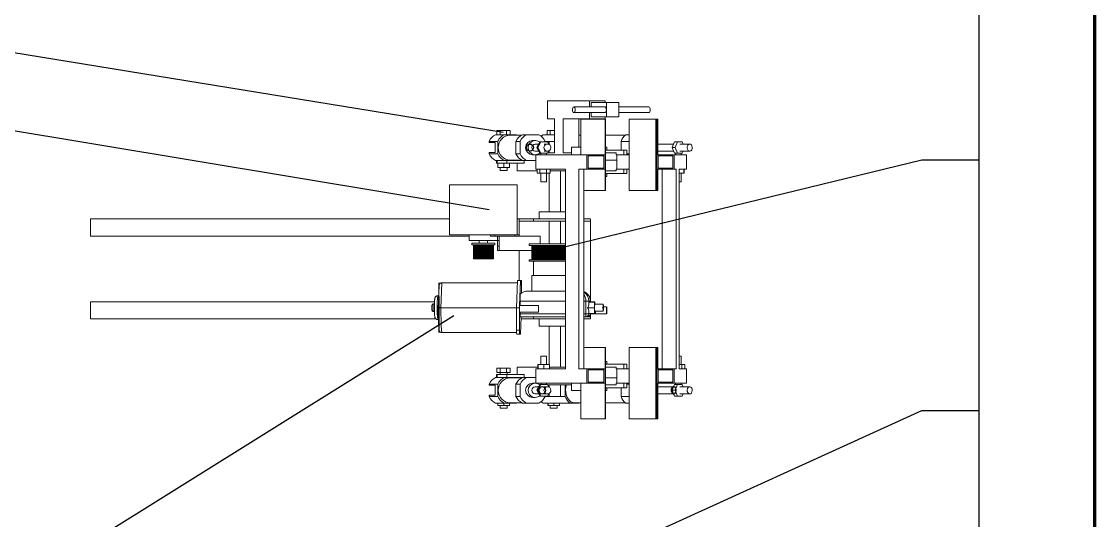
# Model space of a CAD drawing. Header units: millimetres. Extents: x -219 to 2642, y 0 to 2247.
# Drawn here: x 2266.8 to 2642.4, y 1556.2 to 1731 of the extents above; entities that cross this region are included whole.
import ezdxf

# ---------------------------------------------------------------- set-up
doc = ezdxf.new("R2010")
doc.units = ezdxf.units.MM
doc.linetypes.add('CENTERX2', pattern=[20.32, 12.7, -2.54, 2.54, -2.54])
doc.layers.add('dddd', color=1, linetype='Continuous')

msp = doc.modelspace()

# ---------------------------------------------------------------- linework, layer by layer
for p, q in [((2601.9, 1873.46), (2601.9, 1330.3)), ((2435.35, 1692.09), (2217.51, 1727.6)), ((2430.45, 1665.06), (2217.51, 1700.4)), ((2582, 1682.43), (2454.4, 1651.37)), ((2601.9, 1682.43), (2582, 1682.43)), ((2418.13, 1627.94), (2217.51, 1502.58)), ((2581.9, 1594.61), (2440.04, 1530.12)), ((2601.9, 1594.61), (2581.9, 1594.61))]:
    msp.add_line(p, q)
at = {"color": 7, "linetype": 'Continuous', "lineweight": 15}
for p, q in [((2450.96, 1696.94), (2450.96, 1703.19)), ((2465.69, 1703.19), (2450.96, 1703.19)), ((2465.69, 1701.06), (2465.69, 1703.19)), ((2465.69, 1703.19), (2471.16, 1703.19)), ((2466.24, 1701.06), (2466.24, 1702.56)), ((2466.24, 1702.56), (2471.54, 1702.56)), ((2471.16, 1703.19), (2471.16, 1702.56)), ((2475.92, 1702.56), (2471.54, 1702.56)), ((2471.54, 1702.56), (2471.54, 1700.06)), ((2475.92, 1700.06), (2475.92, 1702.56)), ((2471.06, 1701.06), (2460.11, 1701.06)), ((2460.11, 1699.06), (2471.06, 1699.06)), ((2465.69, 1696.94), (2465.69, 1699.06)), ((2466.24, 1697.56), (2466.24, 1699.06)), ((2471.54, 1700.06), (2471.54, 1697.56)), ((2486.39, 1701.06), (2475.92, 1701.06)), ((2475.92, 1697.56), (2475.92, 1700.06)), ((2475.92, 1699.06), (2486.39, 1699.06)), ((2453.38, 1696.94), (2450.96, 1696.94)), ((2453.38, 1696.94), (2453.38, 1684.94)), ((2465.69, 1696.94), (2456.39, 1696.94)), ((2456.39, 1696.94), (2456.39, 1684.94)), ((2461.87, 1696.94), (2461.87, 1686.94)), ((2462.59, 1696.81), (2462.59, 1684.31)), ((2462.59, 1696.81), (2471.12, 1696.81)), ((2471.16, 1696.94), (2465.69, 1696.94)), ((2466.24, 1697.56), (2471.54, 1697.56)), ((2471.12, 1696.81), (2471.12, 1671.81)), ((2471.12, 1696.81), (2471.24, 1696.81)), ((2471.16, 1697.56), (2471.16, 1696.94)), ((2471.24, 1696.81), (2471.24, 1671.81)), ((2471.54, 1697.56), (2475.92, 1697.56)), ((2479.47, 1696.81), (2479.47, 1671.81)), ((2479.47, 1696.81), (2488.87, 1696.81)), ((2488.87, 1696.81), (2488.87, 1671.81)), ((2489.21, 1696.81), (2488.87, 1696.81)), ((2489.21, 1696.81), (2489.21, 1671.81)), ((2489.56, 1696.81), (2489.21, 1696.81)), ((2489.56, 1684.31), (2489.56, 1696.81)), ((2433.24, 1691.31), (2432.74, 1691.31)), ((2433.24, 1692.81), (2433.24, 1691.31)), ((2433.24, 1692.81), (2434.3, 1692.81)), ((2433.24, 1691.31), (2433.32, 1691.31)), ((2435.8, 1691.31), (2433.32, 1691.31)), ((2434.3, 1692.81), (2434.3, 1691.31)), ((2434.3, 1692.81), (2436.61, 1692.81)), ((2435.8, 1691.31), (2440.04, 1691.31)), ((2436.61, 1692.81), (2436.61, 1691.31)), ((2436.61, 1692.81), (2437.85, 1692.81)), ((2437.85, 1692.81), (2437.85, 1691.31)), ((2441.9, 1691.19), (2437.92, 1691.19)), ((2440.28, 1691.19), (2440.04, 1691.31)), ((2443.6, 1691.31), (2442.13, 1691.31)), ((2443.6, 1691.31), (2447.85, 1691.31)), ((2451.71, 1691.31), (2449.41, 1691.31)), ((2450.76, 1692.81), (2450.76, 1691.31)), ((2450.76, 1692.81), (2451.82, 1692.81)), ((2451.71, 1691.31), (2451.82, 1691.31)), ((2451.82, 1692.81), (2451.82, 1691.31)), ((2451.82, 1692.81), (2453.38, 1692.81)), ((2451.82, 1691.31), (2451.92, 1691.31)), ((2453.38, 1691.31), (2451.92, 1691.31)), ((2461.87, 1691.31), (2461.95, 1691.31)), ((2462.59, 1691.19), (2461.87, 1691.19)), ((2462.12, 1691.19), (2461.95, 1691.31)), ((2478.19, 1691.19), (2471.24, 1691.19)), ((2479.47, 1691.31), (2478.36, 1691.31)), ((2430.48, 1688.99), (2430.48, 1688.56)), ((2433.54, 1688.99), (2430.48, 1688.99)), ((2432.63, 1688.56), (2430.48, 1688.56)), ((2432.63, 1685.06), (2432.63, 1688.56)), ((2433.54, 1688.99), (2433.54, 1684.63)), ((2441.34, 1688.99), (2439.87, 1688.99)), ((2439.87, 1688.99), (2439.87, 1684.63)), ((2441.34, 1688.99), (2441.34, 1684.63)), ((2446.63, 1689.31), (2445.73, 1689.31)), ((2447.89, 1688.06), (2446.63, 1688.06)), ((2448.31, 1688.81), (2447.18, 1686.81)), ((2447.52, 1686.81), (2447.18, 1686.81)), ((2447.18, 1686.81), (2448.31, 1684.81)), ((2448.65, 1688.81), (2447.52, 1686.81)), ((2447.52, 1686.81), (2448.65, 1684.81)), ((2448.65, 1688.81), (2448.31, 1688.81)), ((2450.9, 1688.81), (2448.65, 1688.81)), ((2450.9, 1688.06), (2449.77, 1688.06)), ((2453.38, 1688.99), (2450.11, 1688.99)), ((2450.11, 1688.99), (2450.11, 1688.81)), ((2451.37, 1687.96), (2450.9, 1688.81)), ((2451.47, 1688.56), (2451.04, 1688.56)), ((2451.47, 1688.94), (2451.47, 1687.92)), ((2451.47, 1688.94), (2451.72, 1688.94)), ((2451.72, 1688.94), (2453.38, 1688.94)), ((2459.37, 1686.94), (2459.37, 1684.31)), ((2459.37, 1686.94), (2462.59, 1686.94)), ((2471.24, 1686.94), (2471.66, 1686.94)), ((2471.66, 1685.94), (2471.66, 1686.94)), ((2479.47, 1688.99), (2476.7, 1688.99)), ((2476.7, 1688.99), (2476.7, 1685.94)), ((2495.05, 1688.06), (2489.56, 1688.06)), ((2494.53, 1686.81), (2495.36, 1688.81)), ((2495.36, 1684.81), (2494.53, 1686.81)), ((2494.53, 1686.81), (2495.57, 1686.81)), ((2495.36, 1688.81), (2496.4, 1688.81)), ((2495.57, 1686.81), (2496.4, 1688.81)), ((2496.4, 1684.81), (2495.57, 1686.81)), ((2496.4, 1688.81), (2498.06, 1688.81)), ((2500.72, 1688.06), (2497.23, 1688.06)), ((2498.06, 1688.81), (2498.37, 1688.06)), ((2430.48, 1685.06), (2430.48, 1684.63)), ((2430.48, 1685.06), (2432.63, 1685.06)), ((2433.54, 1684.63), (2430.48, 1684.63)), ((2441.34, 1684.63), (2439.87, 1684.63)), ((2445.73, 1684.31), (2446.63, 1684.31)), ((2446.63, 1685.56), (2447.89, 1685.56)), ((2446.87, 1679.31), (2446.87, 1684.31)), ((2464.71, 1684.31), (2446.87, 1684.31)), ((2448.65, 1684.81), (2448.31, 1684.81)), ((2448.6, 1684.81), (2448.6, 1684.31)), ((2448.65, 1684.81), (2449.13, 1684.81)), ((2450.42, 1684.81), (2449.13, 1684.81)), ((2449.77, 1685.56), (2450.9, 1685.56)), ((2450.42, 1684.81), (2450.9, 1684.81)), ((2450.6, 1684.31), (2450.6, 1684.81)), ((2450.9, 1684.81), (2451.37, 1685.66)), ((2453.38, 1684.94), (2450.97, 1684.94)), ((2451.04, 1685.06), (2451.47, 1685.06)), ((2451.47, 1685.71), (2451.47, 1684.94)), ((2459.37, 1684.94), (2456.39, 1684.94)), ((2464.71, 1679.31), (2464.71, 1684.31)), ((2471.12, 1684.31), (2464.71, 1684.31)), ((2470.67, 1683.96), (2465.16, 1683.96)), ((2465.16, 1683.96), (2465.16, 1679.66)), ((2470.67, 1679.66), (2470.67, 1683.96)), ((2471.12, 1684.31), (2471.12, 1679.31)), ((2477.6, 1685.94), (2471.24, 1685.94)), ((2475.02, 1684.94), (2471.24, 1684.94)), ((2475.02, 1684.31), (2475.02, 1684.94)), ((2477.6, 1684.31), (2475.02, 1684.31)), ((2475.17, 1684.31), (2475.17, 1679.31)), ((2477.6, 1685.94), (2477.6, 1684.31)), ((2478.76, 1685.94), (2477.6, 1685.94)), ((2479.47, 1684.31), (2477.6, 1684.31)), ((2478.76, 1685.94), (2478.76, 1684.31)), ((2479.47, 1684.63), (2478.76, 1684.63)), ((2489.21, 1684.31), (2489.21, 1679.31)), ((2489.21, 1684.31), (2495.23, 1684.31)), ((2489.56, 1685.56), (2495.05, 1685.56)), ((2489.63, 1683.96), (2494.8, 1683.96)), ((2489.63, 1679.66), (2489.63, 1683.96)), ((2494.8, 1683.96), (2494.8, 1679.66)), ((2495.23, 1679.31), (2495.23, 1684.31)), ((2495.23, 1684.31), (2499.6, 1684.31)), ((2495.36, 1684.81), (2496.4, 1684.81)), ((2495.71, 1684.81), (2495.71, 1684.31)), ((2496.76, 1684.81), (2496.4, 1684.81)), ((2497.7, 1684.81), (2496.76, 1684.81)), ((2497.23, 1685.56), (2500.72, 1685.56)), ((2498.06, 1684.81), (2497.7, 1684.81)), ((2497.71, 1684.31), (2497.71, 1684.81)), ((2498.37, 1685.56), (2498.06, 1684.81)), ((2499.6, 1679.31), (2499.6, 1684.31)), ((2433.05, 1682.31), (2432.74, 1682.31)), ((2433.05, 1682.31), (2433.05, 1681.31)), ((2433.05, 1682.31), (2433.36, 1682.31)), ((2433.36, 1681.31), (2433.05, 1681.31)), ((2433.36, 1682.31), (2433.36, 1681.31)), ((2433.36, 1682.31), (2433.7, 1682.31)), ((2436.75, 1681.31), (2433.36, 1681.31)), ((2433.51, 1681.31), (2433.51, 1679.81)), ((2433.59, 1679.81), (2433.51, 1679.81)), ((2433.59, 1681.31), (2433.59, 1679.81)), ((2435.63, 1679.81), (2433.59, 1679.81)), ((2435.8, 1682.31), (2433.7, 1682.31)), ((2434.3, 1679.81), (2434.3, 1678.81)), ((2435.63, 1681.31), (2435.63, 1679.81)), ((2437.58, 1679.81), (2435.63, 1679.81)), ((2435.8, 1682.31), (2440.04, 1682.31)), ((2436.75, 1682.31), (2436.75, 1681.31)), ((2442.77, 1681.31), (2436.75, 1681.31)), ((2436.8, 1678.81), (2436.8, 1679.81)), ((2437.58, 1681.31), (2437.58, 1679.81)), ((2437.92, 1682.44), (2441.9, 1682.44)), ((2440.04, 1682.31), (2440.28, 1682.44)), ((2442.13, 1682.31), (2440.04, 1682.31)), ((2440.36, 1682.44), (2440.36, 1682.31)), ((2440.36, 1681.31), (2440.36, 1678.69)), ((2443.6, 1682.31), (2442.13, 1682.31)), ((2442.77, 1681.31), (2442.77, 1682.31)), ((2443.6, 1682.31), (2446.87, 1682.31)), ((2457.2, 1679.31), (2446.87, 1679.31)), ((2447.31, 1677.81), (2447.31, 1679.31)), ((2448.25, 1677.81), (2448.25, 1679.31)), ((2450.55, 1677.81), (2450.55, 1679.31)), ((2451.9, 1677.81), (2451.9, 1679.31)), ((2457.2, 1609.31), (2457.2, 1679.31)), ((2461.89, 1609.31), (2461.89, 1679.31)), ((2464.71, 1679.31), (2461.89, 1679.31)), ((2463.61, 1609.31), (2463.61, 1679.31)), ((2471.12, 1679.31), (2464.71, 1679.31)), ((2465.16, 1679.66), (2470.67, 1679.66)), ((2471.24, 1682.44), (2475.17, 1682.44)), ((2475.02, 1678.69), (2475.02, 1679.31)), ((2477.6, 1679.31), (2475.02, 1679.31)), ((2479.47, 1679.31), (2477.6, 1679.31)), ((2477.6, 1677.69), (2477.6, 1679.31)), ((2478.76, 1677.69), (2478.76, 1679.31)), ((2489.21, 1679.31), (2495.23, 1679.31)), ((2489.56, 1671.81), (2489.56, 1679.31)), ((2494.8, 1679.66), (2489.63, 1679.66)), ((2491.05, 1679.31), (2491.05, 1609.31)), ((2495.23, 1679.31), (2495.92, 1679.31)), ((2495.92, 1679.31), (2495.92, 1609.31)), ((2497.07, 1679.31), (2499.6, 1679.31)), ((2497.07, 1679.31), (2497.07, 1609.31)), ((2498.6, 1677.81), (2498.6, 1679.31)), ((2498.79, 1677.81), (2498.79, 1679.31)), ((2436.8, 1678.81), (2434.3, 1678.81)), ((2447.31, 1678.69), (2440.36, 1678.69)), ((2448.25, 1677.81), (2447.31, 1677.81)), ((2450.55, 1677.81), (2448.25, 1677.81)), ((2448.6, 1677.81), (2448.6, 1674.81)), ((2451.9, 1677.81), (2450.55, 1677.81)), ((2450.6, 1674.81), (2450.6, 1677.81)), ((2451.47, 1677.81), (2451.47, 1664.31)), ((2457.2, 1678.69), (2451.9, 1678.69)), ((2455.47, 1664.31), (2455.47, 1678.69)), ((2471.24, 1678.69), (2475.02, 1678.69)), ((2477.6, 1677.69), (2471.24, 1677.69)), ((2471.24, 1676.69), (2471.66, 1676.69)), ((2471.66, 1676.69), (2471.66, 1677.69)), ((2478.76, 1677.69), (2477.6, 1677.69)), ((2498.6, 1677.81), (2497.07, 1677.81)), ((2497.71, 1674.81), (2497.71, 1677.81)), ((2498.79, 1677.81), (2498.6, 1677.81)), ((2416.58, 1673.81), (2416.58, 1656.31)), ((2440.36, 1673.81), (2416.58, 1673.81)), ((2440.36, 1656.31), (2440.36, 1673.81)), ((2450.6, 1674.81), (2448.6, 1674.81)), ((2463.61, 1671.81), (2471.12, 1671.81)), ((2471.12, 1671.81), (2471.24, 1671.81)), ((2479.47, 1671.81), (2488.87, 1671.81)), ((2489.21, 1671.81), (2488.87, 1671.81)), ((2489.56, 1671.81), (2489.21, 1671.81)), ((2497.71, 1674.81), (2497.07, 1674.81)), ((2447.97, 1664.31), (2447.97, 1661.81)), ((2457.2, 1664.31), (2447.97, 1664.31)), ((2290.97, 1655.81), (2290.97, 1661.81)), ((2290.97, 1661.81), (2416.58, 1661.81)), ((2440.36, 1661.82), (2440.97, 1661.82)), ((2440.97, 1661.81), (2440.97, 1661.82)), ((2440.97, 1661.06), (2440.97, 1661.81)), ((2440.97, 1661.81), (2445.97, 1661.81)), ((2445.97, 1661.06), (2440.97, 1661.06)), ((2440.97, 1656.31), (2440.97, 1661.06)), ((2445.97, 1661.81), (2445.97, 1661.06)), ((2445.97, 1661.81), (2457.2, 1661.81)), ((2445.97, 1661.06), (2457.2, 1661.06)), ((2451.47, 1661.06), (2451.47, 1653.06)), ((2455.47, 1653.06), (2455.47, 1661.06)), ((2463.61, 1661.81), (2465.97, 1661.81)), ((2465.97, 1661.06), (2463.61, 1661.06)), ((2465.97, 1661.81), (2465.97, 1661.06)), ((2465.97, 1661.06), (2465.97, 1632.79)), ((2290.97, 1655.81), (2423.47, 1655.81)), ((2431.1, 1656.31), (2416.58, 1656.31)), ((2423.47, 1656.31), (2423.47, 1654.31)), ((2433.47, 1654.31), (2423.47, 1654.31)), ((2424.47, 1653.31), (2424.47, 1652.81)), ((2424.47, 1653.31), (2432.47, 1653.31)), ((2426.97, 1654.31), (2426.97, 1653.31)), ((2429.97, 1653.31), (2429.97, 1654.31)), ((2430.97, 1655.81), (2430.97, 1656.31)), ((2432.47, 1655.81), (2430.97, 1655.81)), ((2431.1, 1656.31), (2432.47, 1656.31)), ((2432.47, 1656.31), (2432.47, 1655.81)), ((2432.47, 1656.31), (2439.47, 1656.31)), ((2432.47, 1655.81), (2439.47, 1655.81)), ((2432.47, 1652.81), (2432.47, 1653.31)), ((2433.47, 1654.31), (2433.47, 1655.81)), ((2433.97, 1654.31), (2433.47, 1654.31)), ((2433.47, 1652.31), (2433.47, 1654.31)), ((2433.97, 1655.81), (2433.97, 1654.31)), ((2433.97, 1652.31), (2433.97, 1654.31)), ((2439.47, 1655.81), (2439.47, 1656.31)), ((2439.47, 1656.31), (2440.97, 1656.31)), ((2440.97, 1655.81), (2439.47, 1655.81)), ((2440.97, 1656.31), (2440.97, 1655.81)), ((2448.35, 1655.81), (2440.97, 1655.81)), ((2444.47, 1653.06), (2444.47, 1652.56)), ((2444.47, 1653.06), (2457.2, 1653.06)), ((2448.35, 1653.06), (2448.35, 1655.81)), ((2424.47, 1652.81), (2432.47, 1652.81)), ((2424.98, 1647.81), (2424.98, 1652.81)), ((2424.98, 1652.81), (2424.98, 1647.81)), ((2425.01, 1652.81), (2425.01, 1647.81)), ((2425.02, 1647.81), (2425.02, 1652.81)), ((2425.08, 1652.81), (2425.08, 1647.81)), ((2425.1, 1647.81), (2425.1, 1652.81)), ((2425.19, 1652.81), (2425.19, 1647.81)), ((2425.22, 1647.81), (2425.22, 1652.81)), ((2425.34, 1652.81), (2425.34, 1647.81)), ((2425.37, 1647.81), (2425.37, 1652.81)), ((2425.52, 1652.81), (2425.52, 1647.81)), ((2425.55, 1647.81), (2425.55, 1652.81)), ((2425.73, 1652.81), (2425.73, 1647.81)), ((2425.77, 1647.81), (2425.77, 1652.81)), ((2425.97, 1652.81), (2425.97, 1647.81)), ((2426.02, 1647.81), (2426.02, 1652.81)), ((2426.24, 1652.81), (2426.24, 1647.81)), ((2426.3, 1647.81), (2426.3, 1652.81)), ((2426.54, 1652.81), (2426.54, 1647.81)), ((2426.59, 1647.81), (2426.59, 1652.81)), ((2426.85, 1652.81), (2426.85, 1647.81)), ((2426.91, 1647.81), (2426.91, 1652.81)), ((2427.19, 1652.81), (2427.19, 1647.81)), ((2427.25, 1647.81), (2427.25, 1652.81)), ((2427.53, 1652.81), (2427.53, 1647.81)), ((2427.6, 1647.81), (2427.6, 1652.81)), ((2427.89, 1652.81), (2427.89, 1647.81)), ((2427.96, 1647.81), (2427.96, 1652.81)), ((2428.26, 1652.81), (2428.26, 1647.81)), ((2428.32, 1647.81), (2428.32, 1652.81)), ((2428.62, 1652.81), (2428.62, 1647.81)), ((2428.69, 1647.81), (2428.69, 1652.81)), ((2428.99, 1652.81), (2428.99, 1647.81)), ((2429.05, 1647.81), (2429.05, 1652.81)), ((2429.35, 1652.81), (2429.35, 1647.81)), ((2429.41, 1647.81), (2429.41, 1652.81)), ((2429.7, 1652.81), (2429.7, 1647.81)), ((2429.76, 1647.81), (2429.76, 1652.81)), ((2430.03, 1652.81), (2430.03, 1647.81)), ((2430.09, 1647.81), (2430.09, 1652.81)), ((2430.35, 1652.81), (2430.35, 1647.81)), ((2430.41, 1647.81), (2430.41, 1652.81)), ((2430.65, 1652.81), (2430.65, 1647.81)), ((2430.7, 1647.81), (2430.7, 1652.81)), ((2430.92, 1652.81), (2430.92, 1647.81)), ((2430.97, 1647.81), (2430.97, 1652.81)), ((2431.17, 1652.81), (2431.17, 1647.81)), ((2431.21, 1647.81), (2431.21, 1652.81)), ((2431.39, 1652.81), (2431.39, 1647.81)), ((2431.43, 1647.81), (2431.43, 1652.81)), ((2431.58, 1652.81), (2431.58, 1647.81)), ((2431.61, 1647.81), (2431.61, 1652.81)), ((2431.73, 1652.81), (2431.73, 1647.81)), ((2431.75, 1647.81), (2431.75, 1652.81)), ((2431.84, 1652.81), (2431.84, 1647.81)), ((2431.86, 1647.81), (2431.86, 1652.81)), ((2431.92, 1652.81), (2431.92, 1647.81)), ((2431.93, 1647.81), (2431.93, 1652.81)), ((2431.97, 1652.81), (2431.97, 1647.81)), ((2431.97, 1647.81), (2431.97, 1652.81)), ((2433.47, 1652.31), (2433.97, 1652.31)), ((2433.47, 1650.81), (2433.47, 1652.31)), ((2433.97, 1650.81), (2433.47, 1650.81)), ((2433.97, 1652.31), (2433.97, 1650.81)), ((2445.47, 1650.81), (2433.97, 1650.81)), ((2440.97, 1650.81), (2440.97, 1640.29)), ((2444.47, 1652.56), (2457.19, 1652.56)), ((2445.47, 1652.56), (2445.47, 1647.56)), ((2445.47, 1647.56), (2445.47, 1652.56)), ((2445.49, 1647.56), (2445.49, 1652.56)), ((2445.5, 1652.56), (2445.5, 1647.56)), ((2445.53, 1647.56), (2445.53, 1652.56)), ((2445.54, 1652.56), (2445.54, 1647.56)), ((2445.59, 1647.56), (2445.59, 1652.56)), ((2445.61, 1652.56), (2445.61, 1647.56)), ((2445.67, 1647.56), (2445.67, 1652.56)), ((2445.69, 1652.56), (2445.69, 1647.56)), ((2445.77, 1647.56), (2445.77, 1652.56)), ((2445.8, 1652.56), (2445.8, 1647.56)), ((2445.89, 1647.56), (2445.89, 1652.56)), ((2445.93, 1652.56), (2445.93, 1647.56)), ((2446.04, 1647.56), (2446.04, 1652.56)), ((2446.08, 1652.56), (2446.08, 1647.56)), ((2446.2, 1647.56), (2446.2, 1652.56)), ((2446.25, 1652.56), (2446.25, 1647.56)), ((2446.39, 1647.56), (2446.39, 1652.56)), ((2446.44, 1652.56), (2446.44, 1647.56)), ((2446.59, 1647.56), (2446.59, 1652.56)), ((2446.65, 1652.56), (2446.65, 1647.56)), ((2446.81, 1647.56), (2446.81, 1652.56)), ((2446.88, 1652.56), (2446.88, 1647.56)), ((2447.06, 1647.56), (2447.06, 1652.56)), ((2447.13, 1652.56), (2447.13, 1647.56)), ((2447.31, 1647.56), (2447.31, 1652.56)), ((2447.39, 1652.56), (2447.39, 1647.56)), ((2447.59, 1647.56), (2447.59, 1652.56)), ((2447.67, 1652.56), (2447.67, 1647.56)), ((2447.88, 1647.56), (2447.88, 1652.56)), ((2447.97, 1652.56), (2447.97, 1647.56)), ((2448.19, 1647.56), (2448.19, 1652.56)), ((2448.28, 1652.56), (2448.28, 1647.56)), ((2448.51, 1647.56), (2448.51, 1652.56)), ((2448.6, 1652.56), (2448.6, 1647.56)), ((2448.85, 1647.56), (2448.85, 1652.56)), ((2448.94, 1652.56), (2448.94, 1647.56)), ((2449.19, 1647.56), (2449.19, 1652.56)), ((2449.29, 1652.56), (2449.29, 1647.56)), ((2449.55, 1647.56), (2449.55, 1652.56)), ((2449.66, 1652.56), (2449.66, 1647.56)), ((2449.92, 1647.56), (2449.92, 1652.56)), ((2450.03, 1652.56), (2450.03, 1647.56)), ((2450.3, 1647.56), (2450.3, 1652.56)), ((2450.41, 1652.56), (2450.41, 1647.56)), ((2450.69, 1647.56), (2450.69, 1652.56)), ((2450.8, 1652.56), (2450.8, 1647.56)), ((2451.09, 1647.56), (2451.09, 1652.56)), ((2451.2, 1652.56), (2451.2, 1647.56)), ((2451.49, 1647.56), (2451.49, 1652.56)), ((2451.61, 1652.56), (2451.61, 1647.56)), ((2451.9, 1647.56), (2451.9, 1652.56)), ((2452.02, 1652.56), (2452.02, 1647.56)), ((2452.31, 1647.56), (2452.31, 1652.56)), ((2452.43, 1652.56), (2452.43, 1647.56)), ((2452.73, 1647.56), (2452.73, 1652.56)), ((2452.85, 1652.56), (2452.85, 1647.56)), ((2453.15, 1647.56), (2453.15, 1652.56)), ((2453.27, 1652.56), (2453.27, 1647.56)), ((2453.57, 1647.56), (2453.57, 1652.56)), ((2453.68, 1652.56), (2453.68, 1647.56)), ((2453.98, 1647.56), (2453.98, 1652.56)), ((2454.1, 1652.56), (2454.1, 1647.56)), ((2454.4, 1647.56), (2454.4, 1652.56)), ((2454.52, 1652.56), (2454.52, 1647.56)), ((2454.82, 1647.56), (2454.82, 1652.56)), ((2454.93, 1652.56), (2454.93, 1647.56)), ((2455.23, 1647.56), (2455.23, 1652.56)), ((2455.34, 1652.56), (2455.34, 1647.56)), ((2455.63, 1647.56), (2455.63, 1652.56)), ((2455.75, 1652.56), (2455.75, 1647.56)), ((2456.03, 1647.56), (2456.03, 1652.56)), ((2456.15, 1652.56), (2456.15, 1647.56)), ((2456.43, 1647.56), (2456.43, 1652.56)), ((2456.54, 1652.56), (2456.54, 1647.56)), ((2456.81, 1647.56), (2456.81, 1652.56)), ((2456.92, 1652.56), (2456.92, 1647.56)), ((2457.19, 1647.56), (2457.19, 1652.56)), ((2424.98, 1647.81), (2425.01, 1647.81)), ((2424.98, 1647.81), (2424.98, 1647.81)), ((2425.01, 1647.81), (2425.02, 1647.81)), ((2425.02, 1647.81), (2425.08, 1647.81)), ((2425.08, 1647.81), (2425.1, 1647.81)), ((2425.1, 1647.81), (2425.19, 1647.81)), ((2425.19, 1647.81), (2425.22, 1647.81)), ((2425.22, 1647.81), (2425.34, 1647.81)), ((2425.34, 1647.81), (2425.37, 1647.81)), ((2425.37, 1647.81), (2425.52, 1647.81)), ((2425.52, 1647.81), (2425.55, 1647.81)), ((2425.55, 1647.81), (2425.73, 1647.81)), ((2425.73, 1647.81), (2425.77, 1647.81)), ((2425.77, 1647.81), (2425.97, 1647.81)), ((2425.97, 1647.81), (2426.02, 1647.81)), ((2426.02, 1647.81), (2426.24, 1647.81)), ((2426.24, 1647.81), (2426.3, 1647.81)), ((2426.3, 1647.81), (2426.54, 1647.81)), ((2426.54, 1647.81), (2426.59, 1647.81)), ((2426.59, 1647.81), (2426.85, 1647.81)), ((2426.85, 1647.81), (2426.91, 1647.81)), ((2426.91, 1647.81), (2427.19, 1647.81)), ((2427.19, 1647.81), (2427.25, 1647.81)), ((2427.25, 1647.81), (2427.53, 1647.81)), ((2427.53, 1647.81), (2427.6, 1647.81)), ((2427.6, 1647.81), (2427.89, 1647.81)), ((2427.89, 1647.81), (2427.96, 1647.81)), ((2427.96, 1647.81), (2428.26, 1647.81)), ((2428.26, 1647.81), (2428.32, 1647.81)), ((2428.32, 1647.81), (2428.62, 1647.81)), ((2428.62, 1647.81), (2428.69, 1647.81)), ((2428.69, 1647.81), (2428.99, 1647.81)), ((2428.99, 1647.81), (2429.05, 1647.81)), ((2429.05, 1647.81), (2429.35, 1647.81)), ((2429.35, 1647.81), (2429.41, 1647.81)), ((2429.41, 1647.81), (2429.7, 1647.81)), ((2429.7, 1647.81), (2429.76, 1647.81)), ((2429.76, 1647.81), (2430.03, 1647.81)), ((2430.03, 1647.81), (2430.09, 1647.81)), ((2430.09, 1647.81), (2430.35, 1647.81)), ((2430.35, 1647.81), (2430.41, 1647.81)), ((2430.41, 1647.81), (2430.65, 1647.81)), ((2430.65, 1647.81), (2430.7, 1647.81)), ((2430.7, 1647.81), (2430.92, 1647.81)), ((2430.92, 1647.81), (2430.97, 1647.81)), ((2430.97, 1647.81), (2431.17, 1647.81)), ((2431.17, 1647.81), (2431.21, 1647.81)), ((2431.21, 1647.81), (2431.39, 1647.81)), ((2431.39, 1647.81), (2431.43, 1647.81)), ((2431.43, 1647.81), (2431.58, 1647.81)), ((2431.58, 1647.81), (2431.61, 1647.81)), ((2431.61, 1647.81), (2431.73, 1647.81)), ((2431.73, 1647.81), (2431.75, 1647.81)), ((2431.75, 1647.81), (2431.84, 1647.81)), ((2431.84, 1647.81), (2431.86, 1647.81)), ((2431.86, 1647.81), (2431.92, 1647.81)), ((2431.92, 1647.81), (2431.93, 1647.81)), ((2431.93, 1647.81), (2431.97, 1647.81)), ((2431.97, 1647.81), (2431.97, 1647.81)), ((2444.47, 1647.56), (2444.47, 1647.06)), ((2444.47, 1647.56), (2457.19, 1647.56)), ((2444.47, 1647.06), (2457.2, 1647.06)), ((2445.97, 1647.06), (2445.97, 1642.06)), ((2445.47, 1642.06), (2445.47, 1636.56)), ((2445.47, 1642.06), (2453.14, 1642.06)), ((2453.14, 1642.06), (2457.2, 1642.06)), ((2413.01, 1638.55), (2412.67, 1630.37)), ((2413.99, 1639.5), (2413.63, 1630.75)), ((2413.99, 1639.5), (2440.44, 1639.5)), ((2440.47, 1640.29), (2440.08, 1630.72)), ((2441.47, 1640.29), (2440.47, 1640.29)), ((2441.47, 1640.29), (2441.11, 1631.49)), ((2441.79, 1640.29), (2441.47, 1640.29)), ((2441.85, 1635.88), (2441.85, 1638.79)), ((2412.86, 1634.91), (2412.49, 1634.91)), ((2444.01, 1636.56), (2457.2, 1636.56)), ((2290.97, 1632.81), (2290.97, 1626.81)), ((2290.97, 1632.81), (2411.39, 1632.81)), ((2411.37, 1632.06), (2410.99, 1632.06)), ((2413.63, 1630.75), (2440.08, 1630.75)), ((2441.08, 1630.72), (2440.08, 1630.72)), ((2440.08, 1630.72), (2440.08, 1622.92)), ((2441.08, 1631.49), (2441.08, 1630.72)), ((2441.08, 1630.72), (2441.08, 1629.12)), ((2441.36, 1633.06), (2441.36, 1631.49)), ((2447.74, 1629.12), (2447.74, 1631.49)), ((2464.34, 1633.06), (2465.38, 1633.06)), ((2464.34, 1628.56), (2464.34, 1633.06)), ((2467.35, 1630.68), (2464.94, 1630.68)), ((2465.38, 1633.06), (2465.38, 1632.19)), ((2465.96, 1633.06), (2465.38, 1633.06)), ((2465.4, 1632.71), (2465.38, 1632.19)), ((2465.49, 1632.79), (2465.4, 1632.71)), ((2467.39, 1632.71), (2465.4, 1632.71)), ((2467.49, 1632.79), (2465.49, 1632.79)), ((2465.97, 1632.79), (2465.97, 1633.06)), ((2467.39, 1632.71), (2467.35, 1630.68)), ((2467.35, 1630.68), (2467.4, 1628.71)), ((2467.49, 1632.79), (2467.39, 1632.71)), ((2470.44, 1632), (2467.44, 1632)), ((2467.51, 1632), (2467.49, 1632.79)), ((2470.14, 1630.82), (2470.39, 1630.82)), ((2470.39, 1630.68), (2470.14, 1630.68)), ((2470.49, 1630.82), (2470.39, 1630.82)), ((2470.39, 1630.68), (2470.49, 1630.68)), ((2471.64, 1631.06), (2471.64, 1628.56)), ((2471.66, 1628.56), (2471.66, 1631.06)), ((2290.97, 1626.81), (2411.88, 1626.81)), ((2410.99, 1629.44), (2411.37, 1629.44)), ((2441.08, 1629.12), (2441.08, 1622.92)), ((2441.36, 1629.12), (2441.36, 1628.56)), ((2457.2, 1627.56), (2441.4, 1627.56)), ((2441.47, 1621.42), (2441.72, 1627.56)), ((2445.97, 1626.81), (2441.69, 1626.81)), ((2445.97, 1627.56), (2445.97, 1626.81)), ((2445.97, 1626.81), (2457.2, 1626.81)), ((2447.97, 1626.81), (2447.97, 1624.31)), ((2464.39, 1627.56), (2463.61, 1627.56)), ((2465.97, 1626.81), (2463.61, 1626.81)), ((2464.34, 1628.56), (2465.38, 1628.56)), ((2464.72, 1627.56), (2464.39, 1627.56)), ((2464.72, 1627.56), (2465.97, 1627.56)), ((2465.38, 1629.37), (2465.38, 1628.56)), ((2465.38, 1629.37), (2465.4, 1628.71)), ((2465.38, 1628.56), (2465.55, 1628.56)), ((2467.4, 1628.71), (2465.4, 1628.71)), ((2465.55, 1628.71), (2465.55, 1628.56)), ((2467.7, 1628.56), (2465.55, 1628.56)), ((2465.97, 1628.56), (2465.97, 1627.56)), ((2465.97, 1627.56), (2465.97, 1626.81)), ((2467.4, 1628.71), (2467.49, 1628.79)), ((2467.44, 1629.5), (2470.44, 1629.5)), ((2467.49, 1628.79), (2467.51, 1629.5)), ((2467.7, 1628.56), (2467.7, 1629.5)), ((2412.49, 1626.59), (2412.72, 1626.59)), ((2441.08, 1622.92), (2440.08, 1622.92)), ((2457.2, 1624.31), (2447.97, 1624.31)), ((2451.47, 1624.31), (2451.47, 1610.81)), ((2455.47, 1609.94), (2455.47, 1624.31)), ((2413.99, 1622), (2440.09, 1622)), ((2441.14, 1621.42), (2440.14, 1621.42)), ((2441.14, 1621.42), (2441.47, 1621.42)), ((2463.61, 1616.81), (2471.12, 1616.81)), ((2471.12, 1591.81), (2471.12, 1616.81)), ((2471.12, 1616.81), (2471.24, 1616.81)), ((2471.24, 1591.81), (2471.24, 1616.81)), ((2479.47, 1591.81), (2479.47, 1616.81)), ((2479.47, 1616.81), (2488.87, 1616.81)), ((2488.87, 1591.81), (2488.87, 1616.81)), ((2489.21, 1616.81), (2488.87, 1616.81)), ((2489.21, 1591.81), (2489.21, 1616.81)), ((2489.56, 1616.81), (2489.21, 1616.81)), ((2489.56, 1609.31), (2489.56, 1616.81)), ((2448.6, 1613.81), (2448.6, 1610.81)), ((2448.6, 1613.81), (2450.6, 1613.81)), ((2450.6, 1610.81), (2450.6, 1613.81)), ((2471.24, 1611.94), (2471.66, 1611.94)), ((2471.66, 1610.94), (2471.66, 1611.94)), ((2497.07, 1613.81), (2497.71, 1613.81)), ((2497.71, 1610.81), (2497.71, 1613.81)), ((2433.24, 1609.53), (2433.24, 1608.03)), ((2433.24, 1609.53), (2434.3, 1609.53)), ((2433.24, 1608.03), (2434.3, 1608.03)), ((2434.3, 1609.53), (2434.3, 1608.03)), ((2434.3, 1609.53), (2436.61, 1609.53)), ((2434.3, 1608.03), (2434.3, 1607.31)), ((2434.3, 1608.03), (2436.61, 1608.03)), ((2436.61, 1609.53), (2436.61, 1608.03)), ((2436.61, 1609.53), (2437.85, 1609.53)), ((2436.61, 1608.03), (2437.85, 1608.03)), ((2436.8, 1607.31), (2436.8, 1608.03)), ((2437.85, 1609.53), (2437.85, 1608.03)), ((2440.36, 1607.31), (2440.36, 1609.94)), ((2447.56, 1609.94), (2440.36, 1609.94)), ((2446.87, 1609.31), (2446.87, 1604.31)), ((2457.2, 1609.31), (2446.87, 1609.31)), ((2447.56, 1610.81), (2447.56, 1609.31)), ((2447.56, 1610.81), (2447.65, 1610.81)), ((2447.65, 1610.81), (2447.65, 1609.31)), ((2447.65, 1610.81), (2449.69, 1610.81)), ((2449.69, 1610.81), (2449.69, 1609.31)), ((2449.69, 1610.81), (2451.64, 1610.81)), ((2451.64, 1610.81), (2451.64, 1609.31)), ((2457.2, 1609.94), (2451.64, 1609.94)), ((2464.71, 1609.31), (2461.89, 1609.31)), ((2464.71, 1609.31), (2464.71, 1604.31)), ((2471.12, 1609.31), (2464.71, 1609.31)), ((2465.16, 1608.96), (2470.67, 1608.96)), ((2465.16, 1604.66), (2465.16, 1608.96)), ((2470.67, 1608.96), (2470.67, 1604.66)), ((2471.12, 1604.31), (2471.12, 1609.31)), ((2477.6, 1610.94), (2471.24, 1610.94)), ((2471.24, 1609.94), (2475.02, 1609.94)), ((2475.02, 1609.94), (2475.02, 1609.31)), ((2477.6, 1609.31), (2475.02, 1609.31)), ((2475.17, 1604.31), (2475.17, 1609.31)), ((2477.6, 1610.94), (2477.6, 1609.31)), ((2478.76, 1610.94), (2477.6, 1610.94)), ((2479.47, 1609.31), (2477.6, 1609.31)), ((2478.76, 1610.94), (2478.76, 1609.31)), ((2489.21, 1609.31), (2495.23, 1609.31)), ((2489.21, 1604.31), (2489.21, 1609.31)), ((2494.8, 1608.96), (2489.63, 1608.96)), ((2489.63, 1608.96), (2489.63, 1604.66)), ((2494.8, 1604.66), (2494.8, 1608.96)), ((2495.23, 1609.31), (2495.23, 1604.31)), ((2495.23, 1609.31), (2495.92, 1609.31)), ((2497.07, 1610.81), (2497.97, 1610.81)), ((2497.07, 1609.31), (2499.6, 1609.31)), ((2497.97, 1610.81), (2497.97, 1609.31)), ((2497.97, 1610.81), (2499.01, 1610.81)), ((2499.01, 1610.81), (2499.01, 1609.31)), ((2499.6, 1609.31), (2499.6, 1604.31)), ((2433.05, 1606.31), (2432.74, 1606.31)), ((2433.05, 1607.31), (2433.05, 1606.31)), ((2433.36, 1607.31), (2433.05, 1607.31)), ((2433.05, 1606.31), (2433.36, 1606.31)), ((2433.36, 1606.31), (2433.36, 1607.31)), ((2436.75, 1607.31), (2433.36, 1607.31)), ((2433.36, 1606.31), (2433.7, 1606.31)), ((2435.8, 1606.31), (2433.7, 1606.31)), ((2435.8, 1606.31), (2440.04, 1606.31)), ((2436.75, 1606.31), (2436.75, 1607.31)), ((2442.77, 1607.31), (2436.75, 1607.31)), ((2441.9, 1606.19), (2437.92, 1606.19)), ((2440.28, 1606.19), (2440.04, 1606.31)), ((2442.13, 1606.31), (2440.04, 1606.31)), ((2440.36, 1606.19), (2440.36, 1606.31)), ((2443.6, 1606.31), (2442.13, 1606.31)), ((2442.77, 1607.31), (2442.77, 1606.31)), ((2443.6, 1606.31), (2446.87, 1606.31)), ((2446.63, 1604.31), (2445.73, 1604.31)), ((2464.71, 1604.31), (2446.87, 1604.31)), ((2448.6, 1604.31), (2448.6, 1603.81)), ((2450.6, 1603.81), (2450.6, 1604.31)), ((2459.37, 1601.69), (2459.37, 1604.31)), ((2462.59, 1604.31), (2462.59, 1591.81)), ((2471.12, 1604.31), (2464.71, 1604.31)), ((2470.67, 1604.66), (2465.16, 1604.66)), ((2475.17, 1606.19), (2471.24, 1606.19)), ((2475.02, 1604.31), (2475.02, 1603.69)), ((2477.6, 1604.31), (2475.02, 1604.31)), ((2479.47, 1604.31), (2477.6, 1604.31)), ((2477.6, 1602.69), (2477.6, 1604.31)), ((2478.76, 1602.69), (2478.76, 1604.31)), ((2489.21, 1604.31), (2495.23, 1604.31)), ((2489.56, 1591.81), (2489.56, 1604.31)), ((2489.63, 1604.66), (2494.8, 1604.66)), ((2495.23, 1604.31), (2499.6, 1604.31)), ((2495.71, 1604.31), (2495.71, 1603.81)), ((2497.71, 1603.81), (2497.71, 1604.31)), ((2433.54, 1603.99), (2430.48, 1603.99)), ((2430.48, 1603.99), (2430.48, 1603.56)), ((2432.63, 1603.56), (2430.48, 1603.56)), ((2432.63, 1600.06), (2432.63, 1603.56)), ((2433.54, 1603.99), (2433.54, 1599.63)), ((2441.34, 1603.99), (2439.87, 1603.99)), ((2439.87, 1603.99), (2439.87, 1599.63)), ((2441.34, 1603.99), (2441.34, 1599.63)), ((2447.89, 1603.06), (2446.63, 1603.06)), ((2446.63, 1600.56), (2447.89, 1600.56)), ((2447.18, 1601.81), (2448.31, 1603.81)), ((2448.31, 1599.81), (2447.18, 1601.81)), ((2447.18, 1601.81), (2447.52, 1601.81)), ((2447.52, 1601.81), (2448.65, 1603.81)), ((2448.65, 1599.81), (2447.52, 1601.81)), ((2448.31, 1603.81), (2448.65, 1603.81)), ((2448.65, 1603.81), (2449.13, 1603.81)), ((2449.13, 1603.81), (2450.42, 1603.81)), ((2450.9, 1603.06), (2449.77, 1603.06)), ((2449.77, 1600.56), (2450.9, 1600.56)), ((2450.42, 1603.81), (2450.9, 1603.81)), ((2450.9, 1603.81), (2451.37, 1602.96)), ((2451.37, 1600.66), (2450.9, 1599.81)), ((2459.37, 1603.69), (2450.97, 1603.69)), ((2451.47, 1603.56), (2451.04, 1603.56)), ((2451.47, 1603.69), (2451.47, 1602.92)), ((2451.47, 1600.71), (2451.47, 1599.69)), ((2455.47, 1599.69), (2455.47, 1603.69)), ((2457.17, 1603.69), (2457.17, 1599.63)), ((2459.37, 1601.69), (2462.59, 1601.69)), ((2475.02, 1603.69), (2471.24, 1603.69)), ((2477.6, 1602.69), (2471.24, 1602.69)), ((2471.24, 1601.69), (2471.66, 1601.69)), ((2471.66, 1601.69), (2471.66, 1602.69)), ((2476.7, 1602.69), (2476.7, 1599.63)), ((2478.76, 1602.69), (2477.6, 1602.69)), ((2479.47, 1603.99), (2478.76, 1603.99)), ((2495.05, 1603.06), (2489.56, 1603.06)), ((2489.56, 1600.56), (2495.05, 1600.56)), ((2495.36, 1603.81), (2494.53, 1601.81)), ((2495.57, 1601.81), (2494.53, 1601.81)), ((2494.53, 1601.81), (2495.36, 1599.81)), ((2496.4, 1603.81), (2495.36, 1603.81)), ((2496.4, 1603.81), (2495.57, 1601.81)), ((2495.57, 1601.81), (2496.4, 1599.81)), ((2496.76, 1603.81), (2496.4, 1603.81)), ((2496.76, 1603.81), (2497.7, 1603.81)), ((2500.72, 1603.06), (2497.23, 1603.06)), ((2497.23, 1600.56), (2500.72, 1600.56)), ((2498.06, 1603.81), (2497.7, 1603.81)), ((2498.37, 1603.06), (2498.06, 1603.81)), ((2498.06, 1599.81), (2498.37, 1600.56)), ((2430.48, 1600.06), (2430.48, 1599.63)), ((2430.48, 1600.06), (2432.63, 1600.06)), ((2433.54, 1599.63), (2430.48, 1599.63)), ((2433.59, 1597.31), (2432.74, 1597.31)), ((2433.51, 1597.31), (2433.51, 1596.53)), ((2433.59, 1597.31), (2433.59, 1596.53)), ((2435.8, 1597.31), (2433.59, 1597.31)), ((2435.63, 1597.31), (2435.63, 1596.53)), ((2435.8, 1597.31), (2440.04, 1597.31)), ((2437.58, 1597.31), (2437.58, 1596.53)), ((2437.92, 1597.44), (2441.9, 1597.44)), ((2441.34, 1599.63), (2439.87, 1599.63)), ((2440.04, 1597.31), (2440.28, 1597.44)), ((2443.6, 1597.31), (2442.13, 1597.31)), ((2443.6, 1597.31), (2447.85, 1597.31)), ((2445.73, 1599.31), (2446.63, 1599.31)), ((2448.31, 1599.81), (2448.65, 1599.81)), ((2450.9, 1599.81), (2448.65, 1599.81)), ((2451.1, 1597.31), (2449.41, 1597.31)), ((2450.11, 1599.81), (2450.11, 1599.63)), ((2457.17, 1599.63), (2450.11, 1599.63)), ((2451.03, 1597.31), (2451.03, 1596.53)), ((2451.04, 1600.06), (2451.47, 1600.06)), ((2451.11, 1597.35), (2451.11, 1596.53)), ((2458.83, 1597.31), (2451.33, 1597.31)), ((2451.47, 1599.69), (2451.72, 1599.69)), ((2451.72, 1599.69), (2455.47, 1599.69)), ((2453.14, 1597.31), (2453.14, 1596.53)), ((2455.1, 1597.31), (2455.1, 1596.53)), ((2458.83, 1597.31), (2461.95, 1597.31)), ((2460.39, 1597.44), (2462.59, 1597.44)), ((2461.95, 1597.31), (2462.12, 1597.44)), ((2471.24, 1597.44), (2478.19, 1597.44)), ((2479.47, 1599.63), (2476.7, 1599.63)), ((2479.47, 1597.31), (2478.36, 1597.31)), ((2496.4, 1599.81), (2495.36, 1599.81)), ((2496.4, 1599.81), (2498.06, 1599.81)), ((2433.59, 1596.53), (2433.51, 1596.53)), ((2435.63, 1596.53), (2433.59, 1596.53)), ((2434.3, 1596.53), (2434.3, 1595.53)), ((2436.8, 1595.53), (2434.3, 1595.53)), ((2437.58, 1596.53), (2435.63, 1596.53)), ((2436.8, 1595.53), (2436.8, 1596.53)), ((2451.11, 1596.53), (2451.03, 1596.53)), ((2453.14, 1596.53), (2451.11, 1596.53)), ((2451.81, 1596.53), (2451.81, 1595.53)), ((2454.31, 1595.53), (2451.81, 1595.53)), ((2455.1, 1596.53), (2453.14, 1596.53)), ((2454.31, 1595.53), (2454.31, 1596.53)), ((2462.59, 1591.81), (2471.12, 1591.81)), ((2471.12, 1591.81), (2471.24, 1591.81)), ((2479.47, 1591.81), (2488.87, 1591.81)), ((2489.21, 1591.81), (2488.87, 1591.81)), ((2489.56, 1591.81), (2489.21, 1591.81))]:
    msp.add_line(p, q, dxfattribs=at)
at = {"color": 7, "linetype": 'CENTERX2'}
for p, q in [((2412.99, 1622), (2412.99, 1639.5)), ((2413.35, 1630.75), (2412.63, 1630.75))]:
    msp.add_line(p, q, dxfattribs=at)
at = {"color": 8, "linetype": 'Continuous', "lineweight": 15}
for p, q in [((2457.2, 1633.06), (2441.36, 1633.06)), ((2464.34, 1633.06), (2463.61, 1633.06)), ((2465.96, 1632.79), (2465.96, 1633.06)), ((2465.97, 1633.06), (2465.96, 1633.06)), ((2441.36, 1628.56), (2457.2, 1628.56)), ((2463.61, 1628.56), (2464.34, 1628.56))]:
    msp.add_line(p, q, dxfattribs=at)
at = {"color": 7, "linetype": 'Continuous', "lineweight": 15, "flags": 128}
for points in [[(2459.63, 1700.06), (2459.67, 1700.44), (2459.77, 1700.77), (2459.93, 1700.98), (2460.11, 1701.06), (2460.3, 1700.98), (2460.45, 1700.77), (2460.56, 1700.44), (2460.6, 1700.06), (2460.56, 1699.68), (2460.45, 1699.35), (2460.3, 1699.14), (2460.11, 1699.06), (2459.93, 1699.14), (2459.77, 1699.35), (2459.67, 1699.68), (2459.63, 1700.06)], [(2471.06, 1701.06), (2471.25, 1700.98), (2471.4, 1700.77), (2471.51, 1700.44), (2471.54, 1700.06)], [(2471.54, 1700.06), (2471.51, 1699.68), (2471.4, 1699.35), (2471.25, 1699.14), (2471.06, 1699.06)], [(2486.39, 1701.06), (2486.58, 1700.98), (2486.73, 1700.77), (2486.84, 1700.44), (2486.87, 1700.06), (2486.84, 1699.68), (2486.73, 1699.35), (2486.58, 1699.14), (2486.39, 1699.06)], [(2452.06, 1687.19), (2452.12, 1686.71), (2451.99, 1686.24), (2451.69, 1685.86), (2451.28, 1685.62), (2450.81, 1685.57), (2450.35, 1685.7), (2449.98, 1686), (2449.75, 1686.43), (2449.69, 1686.91), (2449.82, 1687.38), (2450.12, 1687.76), (2450.53, 1688), (2451, 1688.06), (2451.46, 1687.92), (2451.83, 1687.62), (2452.06, 1687.19)], [(2500.14, 1685.85), (2499.92, 1686.23), (2499.83, 1686.7), (2499.86, 1687.18), (2500.03, 1687.61), (2500.3, 1687.92), (2500.64, 1688.06), (2500.98, 1688), (2501.29, 1687.77), (2501.51, 1687.39), (2501.61, 1686.92), (2501.57, 1686.44), (2501.41, 1686.01), (2501.13, 1685.7), (2500.8, 1685.57), (2500.45, 1685.62), (2500.14, 1685.85)], [(2441.76, 1638.79), (2441.76, 1639.07), (2441.77, 1639.32), (2441.78, 1639.48), (2441.79, 1639.54), (2441.8, 1639.48), (2441.81, 1639.32), (2441.82, 1639.07), (2441.82, 1638.79), (2441.82, 1638.5), (2441.81, 1638.26), (2441.8, 1638.09), (2441.79, 1638.04), (2441.78, 1638.09), (2441.77, 1638.26), (2441.76, 1638.5), (2441.76, 1638.79)], [(2413.63, 1630.75), (2413.63, 1629.5), (2413.64, 1628.28), (2413.66, 1627.12), (2413.69, 1626.02), (2413.72, 1625.02), (2413.75, 1624.14), (2413.8, 1623.39), (2413.84, 1622.79), (2413.89, 1622.35), (2413.94, 1622.09), (2413.99, 1622)], [(2470.49, 1630.82), (2470.49, 1631.27), (2470.48, 1631.66), (2470.46, 1631.91), (2470.44, 1632), (2470.42, 1631.91), (2470.41, 1631.66), (2470.4, 1631.27), (2470.39, 1630.82)], [(2470.39, 1630.68), (2470.4, 1630.23), (2470.41, 1629.84), (2470.42, 1629.59), (2470.44, 1629.5), (2470.46, 1629.59), (2470.48, 1629.84), (2470.49, 1630.23), (2470.49, 1630.68)], [(2441.17, 1622.92), (2441.16, 1622.63), (2441.16, 1622.39), (2441.15, 1622.23), (2441.14, 1622.17), (2441.12, 1622.23), (2441.11, 1622.39), (2441.11, 1622.63), (2441.1, 1622.92), (2441.11, 1623.21), (2441.11, 1623.45), (2441.12, 1623.61), (2441.14, 1623.67), (2441.15, 1623.61), (2441.16, 1623.45), (2441.16, 1623.21), (2441.17, 1622.92)], [(2452.06, 1601.43), (2452.12, 1601.91), (2451.99, 1602.38), (2451.69, 1602.76), (2451.28, 1603), (2450.81, 1603.06), (2450.35, 1602.92), (2449.98, 1602.62), (2449.75, 1602.19), (2449.69, 1601.71), (2449.82, 1601.24), (2450.12, 1600.86), (2450.53, 1600.62), (2451, 1600.57), (2451.46, 1600.7), (2451.83, 1601), (2452.06, 1601.43)], [(2457.56, 1603.69), (2457.36, 1602.91), (2457.26, 1602.03), (2457.29, 1601.15), (2457.45, 1600.29), (2457.73, 1599.5), (2458.12, 1598.8), (2458.6, 1598.22), (2459.15, 1597.79), (2459.76, 1597.53), (2460.39, 1597.44)], [(2500.14, 1602.77), (2499.92, 1602.39), (2499.83, 1601.92), (2499.86, 1601.44), (2500.03, 1601.01), (2500.3, 1600.7), (2500.64, 1600.57), (2500.98, 1600.62), (2501.29, 1600.85), (2501.51, 1601.23), (2501.61, 1601.7), (2501.57, 1602.18), (2501.41, 1602.61), (2501.13, 1602.92), (2500.8, 1603.06), (2500.45, 1603), (2500.14, 1602.77)]]:
    msp.add_lwpolyline(points, dxfattribs=at)
at = {"color": 7, "linetype": 'Continuous', "flags": 128}
for points in [[(2446.01, 1686.83), (2445.93, 1686.35), (2445.67, 1685.94), (2445.28, 1685.66), (2444.82, 1685.56), (2444.35, 1685.65), (2443.95, 1685.91), (2443.68, 1686.31), (2443.58, 1686.79), (2443.66, 1687.27), (2443.92, 1687.68), (2444.31, 1687.96), (2444.78, 1688.06), (2445.25, 1687.97), (2445.64, 1687.71), (2445.91, 1687.31), (2446.01, 1686.83)], [(2450.31, 1601.79), (2450.23, 1602.27), (2449.97, 1602.68), (2449.58, 1602.96), (2449.11, 1603.06), (2448.65, 1602.97), (2448.25, 1602.71), (2447.98, 1602.31), (2447.88, 1601.83), (2447.96, 1601.35), (2448.22, 1600.94), (2448.61, 1600.66), (2449.08, 1600.56), (2449.54, 1600.65), (2449.94, 1600.91), (2450.21, 1601.31), (2450.31, 1601.79)], [(2494.39, 1602.5), (2494.26, 1602.04), (2494.26, 1601.56), (2494.4, 1601.11), (2494.65, 1600.77), (2494.97, 1600.58), (2495.32, 1600.59), (2495.64, 1600.78), (2495.89, 1601.13), (2496.02, 1601.58), (2496.01, 1602.07), (2495.88, 1602.52), (2495.63, 1602.86), (2495.3, 1603.04), (2494.95, 1603.03), (2494.63, 1602.84), (2494.39, 1602.5)]]:
    msp.add_lwpolyline(points, dxfattribs=at)
at = {"color": 7, "linetype": 'Continuous', "lineweight": 15}
for centre, radius, start, end in [((2434.96, 1686.9), 4.94, 116.6005, 154.9042), ((2438.01, 1686.9), 4.94, 116.6003, 154.9043), ((2438.01, 1686.81), 4.38, 91.1091, 268.8909), ((2444.34, 1686.9), 4.94, 116.6003, 154.9043), ((2445.81, 1686.9), 4.94, 116.6004, 154.9043), ((2445.64, 1686.9), 4.94, 25.0957, 63.3997), ((2451.49, 1688.27), 3.68, 124.3504, 138.0637), ((2481.06, 1687.62), 4.57, 126.1699, 162.5887), ((2445.77, 1686.81), 2.5, 91.0682, 268.9318), ((2446.64, 1686.79), 2.48, 49.8154, 269.808), ((2446.66, 1686.81), 1.25, 91.2108, 268.7892), ((2434.96, 1686.73), 4.94, 205.0958, 243.3995), ((2438.01, 1686.73), 4.94, 205.0957, 243.3997), ((2444.34, 1686.73), 4.94, 205.0957, 243.3997), ((2445.81, 1686.73), 4.94, 205.0957, 243.3996), ((2446.63, 1686.71), 2.4, 270.1245, 312.2904), ((2432.7, 1639.16), 9.16, 357.6568, 7.0625), ((2505.55, 1633.21), 64.19, 177.9427, 180.1297), ((2462.47, 1633.06), 3.5, 0, 71.0219), ((2477.61, 1630.75), 10.24, 172.9895, 187.0105), ((2501.52, 1630.75), 31.38, 179.8801, 180.1199), ((2439.93, 1630.75), 30.31, 359.8759, 0.1241), ((2488.61, 1629.27), 75.94, 179.1908, 184.4707), ((2447.46, 1628.31), 6.1, 177.656, 187.0636), ((2470.44, 1628.31), 6.1, 177.656, 187.0636), ((2464.38, 1628.56), 1, 270.0245, 0.0245), ((2464.96, 1628.56), 1, 270.024, 0.0245), ((2464.97, 1628.56), 1, 270, 0), ((2449.22, 1622.55), 9.15, 177.656, 187.0627), ((2450.22, 1622.55), 9.15, 177.6558, 187.0629), ((2434.96, 1601.9), 4.94, 116.6005, 154.9042), ((2438.01, 1601.9), 4.94, 116.6003, 154.9043), ((2438.01, 1601.81), 4.38, 91.109, 268.891), ((2444.34, 1601.9), 4.94, 116.6003, 154.9043), ((2445.81, 1601.9), 4.94, 116.6004, 154.9043), ((2445.78, 1601.81), 2.5, 91.1834, 268.8166), ((2446.64, 1601.79), 2.48, 49.7671, 269.8089), ((2446.66, 1601.81), 1.25, 91.2108, 268.7892), ((2434.96, 1601.73), 4.94, 205.0958, 243.3995), ((2438.01, 1601.73), 4.94, 205.0957, 243.3997), ((2444.34, 1601.73), 4.94, 205.0957, 243.3997), ((2445.81, 1601.73), 4.94, 205.0957, 243.3996), ((2446.63, 1601.71), 2.4, 270.1246, 312.2408), ((2445.64, 1601.73), 4.94, 296.6003, 334.9043), ((2451.49, 1600.35), 3.68, 221.9363, 235.6496), ((2461.52, 1601), 4.57, 197.4114, 233.83), ((2481.06, 1601), 4.57, 197.4113, 233.8301)]:
    msp.add_arc(centre, radius, start, end, dxfattribs=at)
at = {"color": 8, "linetype": 'Continuous', "lineweight": 15}
for centre, radius, start, end in [((2435.95, 1631.86), 23.66, 172.5876, 182.6933), ((2462.46, 1633.06), 3.5, 359.9866, 70.84), ((2416.86, 1630.34), 5.94, 176.0188, 188.7001), ((2418.23, 1631.11), 7.3, 172.4825, 182.7986), ((2435.95, 1629.64), 23.66, 177.3067, 187.4124)]:
    msp.add_arc(centre, radius, start, end, dxfattribs=at)
at = {"color": 7, "linetype": 'Continuous', "lineweight": 15}
for centre, major_axis, ratio, start_param, end_param in [((2444.01, 1633.06), (3.64, 0), 0.96121, 1.570796, 2.366399), ((2461.99, 1633.06), (0, 3.5), 0.969719, 4.712389, 5.785689), ((2464.39, 1632.19), (0.06, 1.87), 0.535075, 3.787782, 4.728947), ((2464.39, 1629.37), (-0.07, 1.61), 0.619165, 4.686712, 5.627877)]:
    msp.add_ellipse(centre, major_axis=major_axis, ratio=ratio, start_param=start_param, end_param=end_param, dxfattribs=at)
at = {"color": 8, "linetype": 'Continuous', "lineweight": 15}
msp.add_ellipse((2461.99, 1633.06), major_axis=(0, 3.5), ratio=0.672475, start_param=4.712389, end_param=5.524223, dxfattribs=at)
at = {"color": 7, "linetype": 'Continuous', "lineweight": 15}
for points, knots in [([(2413.99, 1639.5), (2413.88, 1639.49), (2413.67, 1639.47), (2413.39, 1639.32), (2413.17, 1639.09), (2413.04, 1638.82), (2413.02, 1638.63), (2413.01, 1638.55)], [0, 0, 0, 0, 0.201473, 0.402723, 0.610128, 0.832585, 1, 1, 1, 1]), ([(2412.49, 1634.9), (2412.4, 1634.9), (2412.21, 1634.9), (2411.95, 1634.77), (2411.74, 1634.59), (2411.61, 1634.41), (2411.54, 1634.25), (2411.5, 1634.12), (2411.47, 1633.98), (2411.45, 1633.79), (2411.42, 1633.48), (2411.4, 1633.01), (2411.38, 1632.43), (2411.37, 1631.76), (2411.36, 1631.19), (2411.36, 1630.85), (2411.36, 1630.75)], [0, 0, 0, 0, 0.042642, 0.095942, 0.140149, 0.178489, 0.211508, 0.24222, 0.283483, 0.356175, 0.477038, 0.592204, 0.713432, 0.832377, 0.950531, 1, 1, 1, 1]), ([(2410.99, 1632.05), (2410.95, 1632.05), (2410.85, 1632.05), (2410.72, 1631.99), (2410.62, 1631.9), (2410.55, 1631.81), (2410.52, 1631.73), (2410.5, 1631.66), (2410.49, 1631.61), (2410.48, 1631.51), (2410.47, 1631.35), (2410.46, 1631.05), (2410.46, 1630.85), (2410.46, 1630.75)], [0, 0, 0, 0, 0.068455, 0.152272, 0.221324, 0.280365, 0.330125, 0.36994, 0.408718, 0.473063, 0.676348, 0.843462, 1, 1, 1, 1]), ([(2410.46, 1630.75), (2410.46, 1630.69), (2410.46, 1630.52), (2410.46, 1630.26), (2410.47, 1630.03), (2410.48, 1629.92), (2410.5, 1629.83), (2410.53, 1629.73), (2410.6, 1629.62), (2410.71, 1629.52), (2410.85, 1629.45), (2410.95, 1629.45), (2410.99, 1629.45)], [0, 0, 0, 0, 0.098783, 0.265976, 0.439827, 0.583702, 0.637034, 0.694592, 0.760821, 0.841158, 0.932639, 1, 1, 1, 1]), ([(2411.36, 1630.75), (2411.36, 1630.63), (2411.36, 1630.26), (2411.37, 1629.67), (2411.38, 1629.02), (2411.4, 1628.44), (2411.42, 1627.97), (2411.45, 1627.67), (2411.48, 1627.48), (2411.51, 1627.32), (2411.6, 1627.11), (2411.76, 1626.88), (2412.02, 1626.69), (2412.29, 1626.58), (2412.45, 1626.6), (2412.49, 1626.6)], [0, 0, 0, 0, 0.061519, 0.179156, 0.297147, 0.415669, 0.535474, 0.659094, 0.729182, 0.774837, 0.818857, 0.864918, 0.918824, 0.978441, 1, 1, 1, 1]), ([(2412.67, 1630.35), (2412.67, 1630.35), (2412.67, 1630.39), (2412.69, 1630.47), (2412.82, 1630.58), (2413.04, 1630.67), (2413.31, 1630.74), (2413.52, 1630.75), (2413.63, 1630.75)], [0, 0, 0, 0, 0.003176, 0.199551, 0.413427, 0.612824, 0.806306, 1, 1, 1, 1]), ([(2441.08, 1631.49), (2441.55, 1631.49), (2442.49, 1631.49), (2443.68, 1631.49), (2444.63, 1631.49), (2445.36, 1631.49), (2445.97, 1631.49), (2446.56, 1631.49), (2447.01, 1631.49), (2447.02, 1631.49), (2447.21, 1631.49), (2447.26, 1631.49), (2447.58, 1631.49), (2447.74, 1631.49)], [0, 0, 0, 0, 0.125095, 0.249909, 0.314219, 0.375998, 0.438057, 0.500577, 0.640009, 0.779944, 0.853346, 0.926636, 1, 1, 1, 1]), ([(2470.49, 1631.06), (2470.59, 1631.06), (2470.89, 1631.06), (2471.24, 1631.06), (2471.53, 1631.06), (2471.6, 1631.06), (2471.64, 1631.06)], [0, 0, 0, 0, 0.166209, 0.482349, 0.741633, 1, 1, 1, 1]), ([(2441.08, 1629.12), (2441.55, 1629.12), (2442.49, 1629.12), (2443.68, 1629.12), (2444.63, 1629.12), (2445.36, 1629.12), (2445.97, 1629.12), (2446.56, 1629.12), (2447.01, 1629.12), (2447.02, 1629.12), (2447.21, 1629.12), (2447.26, 1629.12), (2447.58, 1629.12), (2447.74, 1629.12)], [0, 0, 0, 0, 0.125095, 0.249909, 0.314219, 0.375998, 0.438057, 0.500577, 0.640009, 0.779944, 0.853346, 0.926636, 1, 1, 1, 1]), ([(2467.7, 1628.56), (2468.1, 1628.56), (2468.95, 1628.56), (2470.01, 1628.56), (2470.81, 1628.56), (2471.25, 1628.56), (2471.53, 1628.56), (2471.6, 1628.56), (2471.64, 1628.56)], [0, 0, 0, 0, 0.251518, 0.524514, 0.655827, 0.786324, 0.893351, 1, 1, 1, 1]), ([(2412.91, 1623.23), (2412.92, 1623.14), (2412.94, 1622.98), (2412.98, 1622.8), (2413.05, 1622.6), (2413.18, 1622.39), (2413.4, 1622.17), (2413.69, 1622.02), (2413.9, 1622.02), (2413.99, 1622.02)], [0, 0, 0, 0, 0.24186, 0.44669, 0.572024, 0.677596, 0.788058, 0.909865, 1, 1, 1, 1])]:
    msp.add_open_spline(points, degree=3, knots=knots, dxfattribs=at)
at = {"layer": 'dddd', "lineweight": 70}
msp.add_line((2642.44, 1941.06), (2642.44, 1100.06), dxfattribs=at)

doc.saveas('drawing.dxf')
